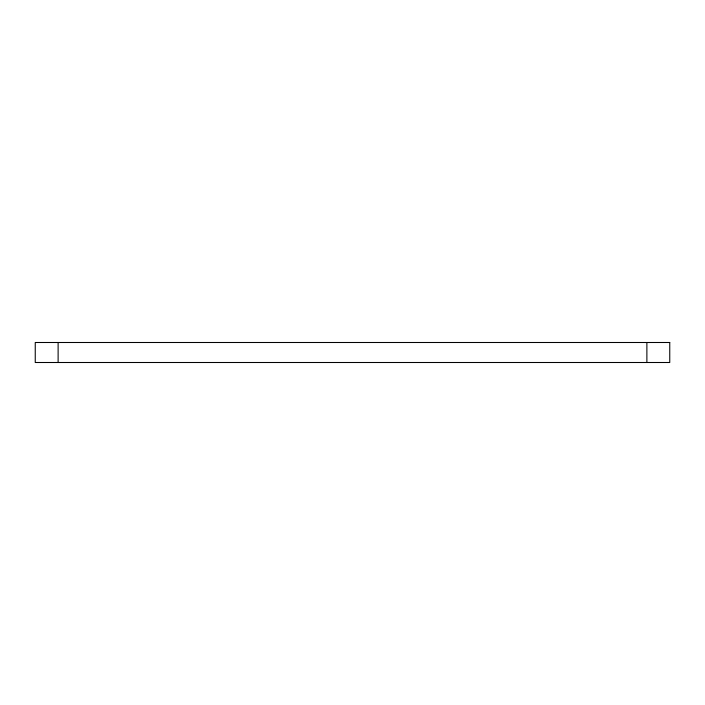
<?xml version="1.0" encoding="UTF-8"?>
<svg xmlns="http://www.w3.org/2000/svg" width="705" height="705" viewBox="0 0 705 705"><rect width="100%" height="100%" fill="white"/><g stroke="black" fill="none" stroke-linecap="round" stroke-linejoin="round"><path stroke-width="1.06" d="M646.882 342.498L646.882 362.502M58.118 342.498L58.118 362.502M669.75 342.498L35.25 342.498L35.25 362.502L669.75 362.502L669.75 342.498"/></g></svg>
